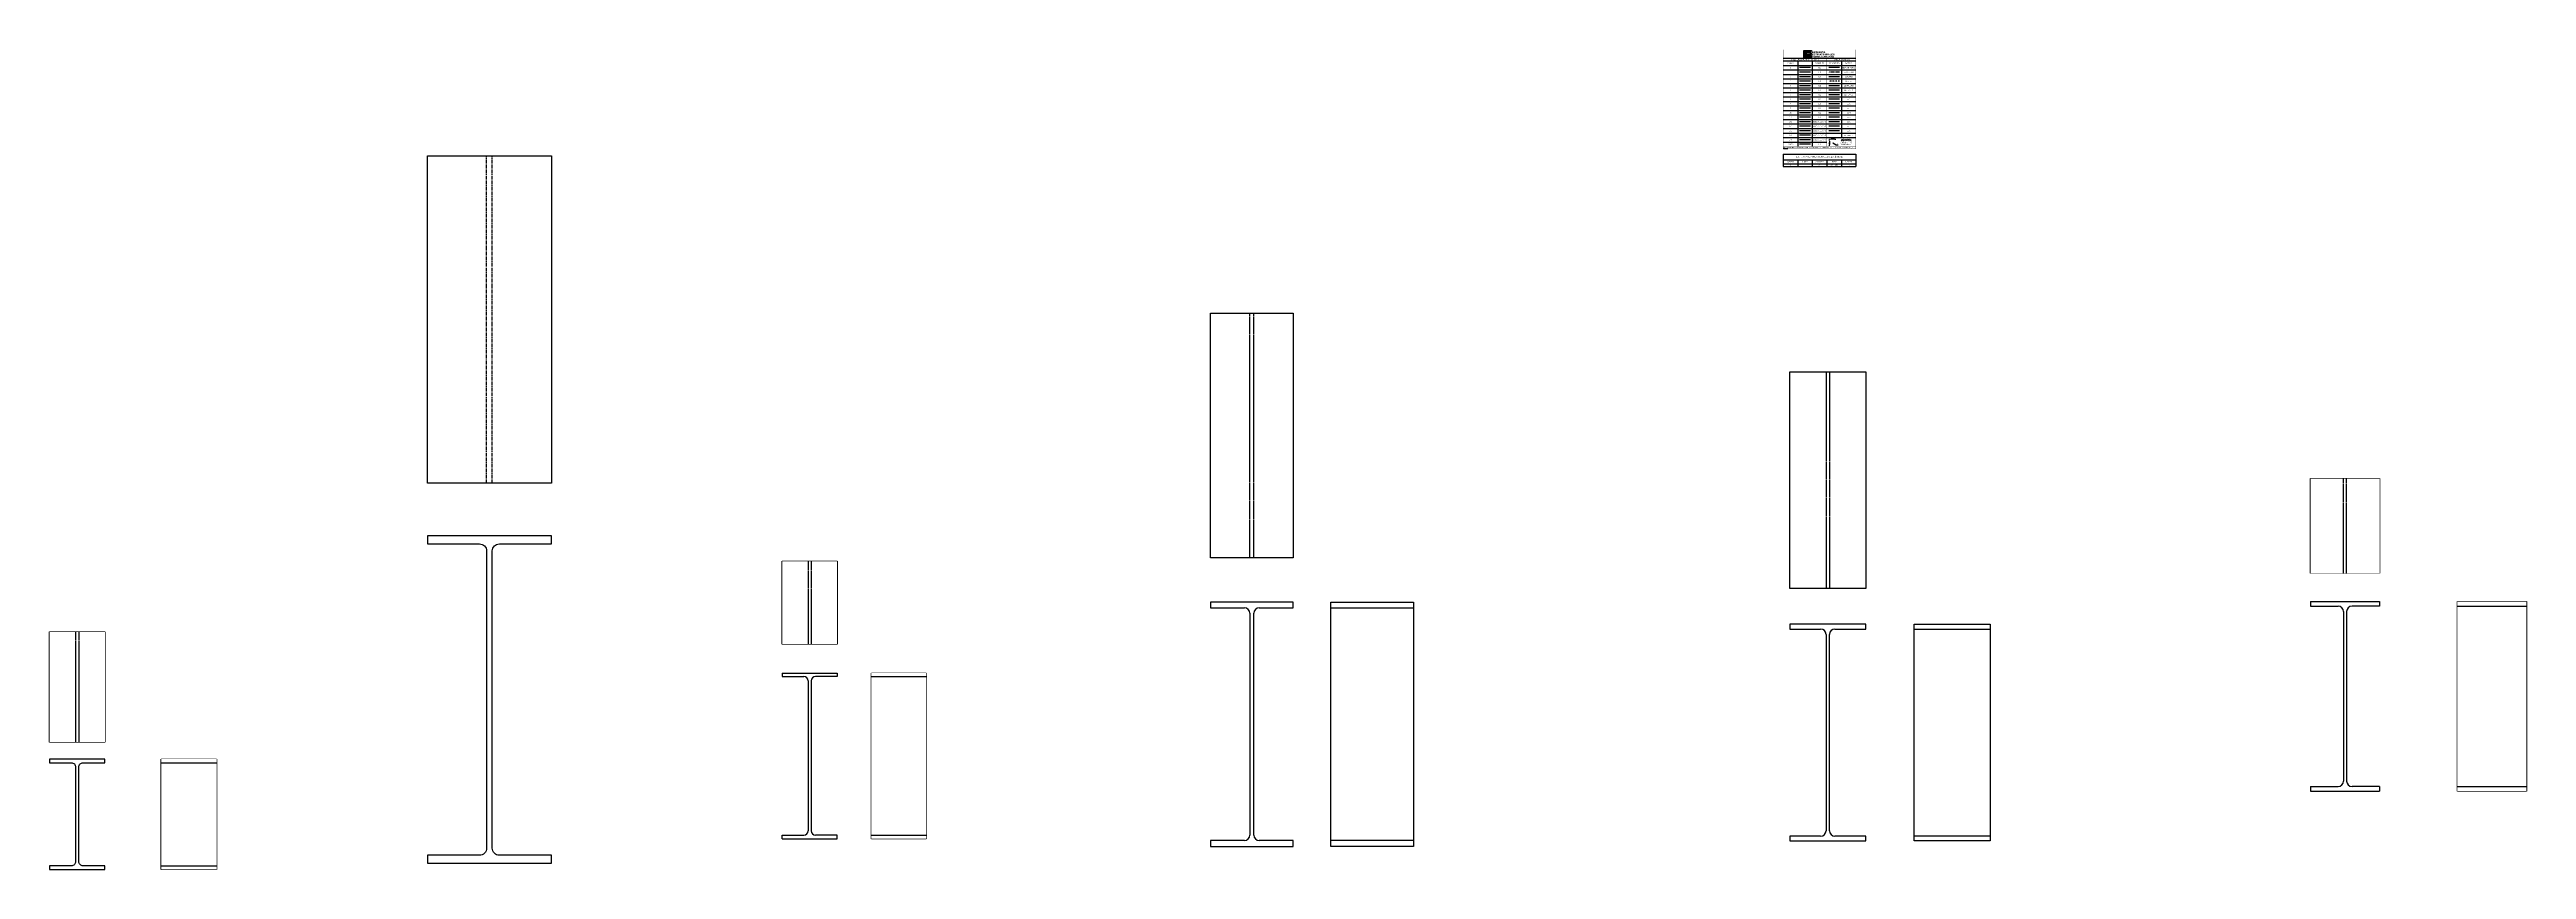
# Model space of a CAD drawing. Header units: millimetres. Extents: x 59135 to 3708801, y -250967 to 196121.
# Drawn here: x 3107117 to 3111679, y 193980 to 195489 of the extents above; entities that cross this region are included whole.
import ezdxf
from ezdxf.enums import TextEntityAlignment as Align

# ---------------------------------------------------------------- set-up
doc = ezdxf.new("R2010")
doc.units = ezdxf.units.MM
doc.header["$LTSCALE"] = 5
doc.set_wipeout_variables(frame=1)
doc.header["$PDMODE"] = 3
for name, pattern in [('CENTER', [2, 1.25, -0.25, 0.25, -0.25]), ('DASHDOT', [1, 0.5, -0.25, 0, -0.25]), ('HIDDEN', [0.375, 0.25, -0.125])]:
    doc.linetypes.add(name, pattern=pattern)
doc.layers.get('Defpoints').update_dxf_attribs({"color": 251})
for name, color, linetype in [('EE-1', 6, 'Continuous'), ('EE-2', 4, 'Continuous'), ('EE-3', 3, 'Continuous'), ('EE-4', 2, 'Continuous'), ('EE-5', 7, 'Continuous'), ('EE-6', 11, 'Continuous'), ('EE-7', 12, 'Continuous'), ('EE-8', 20, 'Continuous'), ('EE-ACHURADOS', 9, 'Continuous'), ('EE-CENTROS', 8, 'CENTER'), ('EE-COTAS', 1, 'Continuous'), ('EE-EJES', 8, 'DASHDOT'), ('EE-OCULTAS', 252, 'HIDDEN'), ('EE-OCULTO', 252, 'HIDDEN'), ('EE-TEXTO 1', 4, 'Continuous'), ('EE-TEXTO 2', 2, 'Continuous'), ('EE-W12x16', 150, 'Continuous'), ('EE-W14x22', 30, 'Continuous'), ('EE-W16x26', 211, 'Continuous'), ('EE-W18x35', 255, 'Continuous'), ('EE-W24x68', 80, 'Continuous'), ('EE-W8x13', 65, 'Continuous')]:
    doc.layers.add(name, color=color, linetype=linetype)
doc.styles.add('ARIAL EE', font='arial.ttf')
doc.dimstyles.new('EE 1_1', dxfattribs={"dimtxt": 2, "dimasz": 2, "dimexe": 1, "dimexo": 0.5, "dimgap": 0.5, "dimtad": 1, "dimdec": 0, "dimdsep": 46, "dimtxsty": 'ARIAL EE', "dimcen": 1.5, "dimclrd": 256, "dimclre": 256, "dimclrt": 2, "dimadec": 0, "dimazin": 0, "dimtfac": 1, "dimtdec": 0, "dimtmove": 0, "dimatfit": 0, "dimfxl": 1, "dimlwd": -1, "dimlwe": -1, "dimarcsym": 0})

# ---------------------------------------------------------------- blocks, each defined once
blk = doc.blocks.new('LOG_B')
h = blk.add_hatch(color=254)
h.paths.add_polyline_path([(0, 69), (0, 0), (26, 0), (26, 10, -0.31404), (7, 31), (17, 31, 0.361355), (34, 18), (72, 18), (72, 26), (29, 26, -0.192785), (25, 31), (72, 31), (72, 35, 0.414214), (55, 52), (34, 52, 0.361114), (17, 38), (7, 38, -0.313883), (26, 59), (26, 69)])
h.paths.add_polyline_path([(33, 43), (56, 43, -0.248305), (63, 38), (26, 38, -0.248305)], flags=16)
h.paths.add_polyline_path([(28, 69), (28, 59, -0.030205), (31, 60), (72, 60), (72, 69)], flags=17)
h.paths.add_polyline_path([(72, 0), (72, 10), (31, 10, -0.030205), (28, 10), (28, 0)], flags=17)
at = {"color": 254}
blk.add_lwpolyline([(17, 31), (7, 31, 0.31404), (26, 10), (26, 0), (0, 0), (0, 69), (26, 69), (26, 59, 0.313883), (7, 38), (17, 38, -0.361114), (34, 52), (55, 52, -0.414214), (72, 35), (72, 31), (25, 31, 0.192785), (29, 26), (72, 26), (72, 18), (34, 18, -0.361355)], format="xyb", close=True, dxfattribs=at)
for points in [[(32, 60, 0.031581), (28, 59), (28, 69), (72, 69), (72, 60), (31, 60)], [(32, 10, -0.031581), (28, 10), (28, 0), (72, 0), (72, 10), (31, 10)]]:
    blk.add_lwpolyline(points, format="xyb", dxfattribs=at)
blk = doc.blocks.new('LOG_F')
h = blk.add_hatch(color=154)
h.paths.add_polyline_path([(0, 69), (0, 0), (26, 0), (26, 10, -0.31404), (7, 31), (17, 31, 0.361355), (34, 18), (72, 18), (72, 26), (29, 26, -0.192785), (25, 31), (72, 31), (72, 35, 0.414214), (55, 52), (34, 52, 0.361114), (17, 38), (7, 38, -0.313883), (26, 59), (26, 69)])
h.paths.add_polyline_path([(33, 43), (56, 43, -0.248305), (63, 38), (26, 38, -0.248305)], flags=16)
h.paths.add_polyline_path([(28, 69), (28, 59, -0.030205), (31, 60), (72, 60), (72, 69)], flags=17)
h.paths.add_polyline_path([(72, 0), (72, 10), (31, 10, -0.030205), (28, 10), (28, 0)], flags=17)
at = {"color": 154}
blk.add_lwpolyline([(17, 31), (7, 31, 0.31404), (26, 10), (26, 0), (0, 0), (0, 69), (26, 69), (26, 59, 0.313883), (7, 38), (17, 38, -0.361114), (34, 52), (55, 52, -0.414214), (72, 35), (72, 31), (25, 31, 0.192785), (29, 26), (72, 26), (72, 18), (34, 18, -0.361355)], format="xyb", close=True, dxfattribs=at)
for points in [[(32, 60, 0.031581), (28, 59), (28, 69), (72, 69), (72, 60), (31, 60)], [(32, 10, -0.031581), (28, 10), (28, 0), (72, 0), (72, 10), (31, 10)]]:
    blk.add_lwpolyline(points, format="xyb", dxfattribs=at)
blk = doc.blocks.new('LOG EE')
for name, p in [('LOG_B', (-1, -1)), ('LOG_F', (0, 0))]:
    blk.add_blockref(name, p)
at = {"color": 254, "attachment_point": 7, "style": 'ARIAL EE'}
for s, insert, char_height, width in [('{\\fArial Black|b0|i0|c0|p34;\\T1.03;ESTUDIOS}', (78, 42), 15.45, 120.46), ('{\\fArial Black|b0|i0|c0|p34;\\T1.03;ESTRUCTURALES}', (78, 21), 15.45, 120.46), ('{\\fArial|b1|i0|c238|p34;\\T1.03;INGENIEROS CONSULTORES}', (81, 0), 10.5, 230.62)]:
    blk.add_mtext(s, dxfattribs=dict(at, insert=insert, char_height=char_height, width=width))
at = {"attachment_point": 7, "style": 'ARIAL EE'}
for s, insert, char_height, width in [('{\\fArial Black|b0|i0|c0|p34;\\T1.03;ESTUDIOS}', (80, 43), 15.45, 120.46), ('{\\fArial Black|b0|i0|c0|p34;\\T1.03;ESTRUCTURALES}', (79, 20), 15.45, 120.46), ('{\\fArial|b1|i0|c238|p34;\\T1.03;INGENIEROS CONSULTORES}', (82, 1), 10.5, 225.2)]:
    blk.add_mtext(s, dxfattribs=dict(at, insert=insert, char_height=char_height, width=width))
blk = doc.blocks.new('*D11')
at = {"layer": 'Defpoints', "color": 0, "linetype": 'Continuous', "transparency": 16777216}
for p in [(85, 6.2), (86.3, 16.2), (86.3, 6.2)]:
    blk.add_point(p, dxfattribs=at)
at = {"layer": 'EE-COTAS', "transparency": 16777216}
for p, q in [((85.8, 16.2), (84, 16.2)), ((85.8, 6.2), (84, 6.2)), ((85, 14.2), (85, 8.2))]:
    blk.add_line(p, q, dxfattribs=at)
at = {"layer": 'EE-COTAS', "linetype": 'Continuous', "transparency": 16777216}
for points in [[(84.6, 14.2), (85.3, 14.2), (85, 16.2)], [(84.6, 8.2), (85.3, 8.2), (85, 6.2)]]:
    blk.add_solid(points, dxfattribs=at)
at = {"layer": 'EE-COTAS', "color": 2, "linetype": 'Continuous', "transparency": 16777216, "insert": (83.4, 11.2), "char_height": 2, "attachment_point": 5, "rotation": 90, "style": 'ARIAL EE'}
blk.add_mtext('10', dxfattribs=at)
blk = doc.blocks.new('*D12')
at = {"layer": 'Defpoints', "color": 0, "linetype": 'Continuous', "transparency": 16777216}
for p in [(86.3, 17.5), (86.3, 16.2), (96.3, 16.2)]:
    blk.add_point(p, dxfattribs=at)
at = {"layer": 'EE-COTAS', "transparency": 16777216}
for p, q in [((86.3, 16.7), (86.3, 18.5)), ((94.3, 17.5), (88.3, 17.5)), ((96.3, 16.7), (96.3, 18.5))]:
    blk.add_line(p, q, dxfattribs=at)
at = {"layer": 'EE-COTAS', "linetype": 'Continuous', "transparency": 16777216}
for points in [[(88.3, 17.8), (88.3, 17.2), (86.3, 17.5)], [(94.3, 17.8), (94.3, 17.2), (96.3, 17.5)]]:
    blk.add_solid(points, dxfattribs=at)
at = {"layer": 'EE-COTAS', "color": 2, "linetype": 'Continuous', "transparency": 16777216, "insert": (91.3, 19), "char_height": 2, "attachment_point": 5, "style": 'ARIAL EE'}
blk.add_mtext('10', dxfattribs=at)
blk = doc.blocks.new('*T13')
at = {"layer": 'EE-COTAS', "color": 0, "lineweight": -2}
for p, q in [((0, 0), (26.8, 0)), ((0, 0), (0, -10)), ((26.8, 0), (53.6, 0)), ((53.6, 0), (80.4, 0)), ((80.4, 0), (107.2, 0)), ((107.2, 0), (134, 0)), ((134, 0), (134, -10)), ((0, -10), (26.8, -10)), ((0, -10), (0, -17.5)), ((0, -17.5), (26.8, -17.5)), ((0, -17.5), (0, -22.5)), ((0, -22.5), (26.8, -22.5)), ((26.8, -10), (53.6, -10)), ((26.8, -10), (26.8, -17.5)), ((26.8, -17.5), (53.6, -17.5)), ((26.8, -17.5), (26.8, -22.5)), ((26.8, -22.5), (53.6, -22.5)), ((53.6, -10), (80.4, -10)), ((53.6, -10), (53.6, -17.5)), ((53.6, -17.5), (80.4, -17.5)), ((53.6, -17.5), (53.6, -22.5)), ((53.6, -22.5), (80.4, -22.5)), ((80.4, -10), (107.2, -10)), ((80.4, -10), (80.4, -17.5)), ((80.4, -17.5), (107.2, -17.5)), ((80.4, -17.5), (80.4, -22.5)), ((80.4, -22.5), (107.2, -22.5)), ((107.2, -10), (134, -10)), ((107.2, -10), (107.2, -17.5)), ((107.2, -17.5), (134, -17.5)), ((107.2, -17.5), (107.2, -22.5)), ((107.2, -22.5), (134, -22.5)), ((134, -10), (134, -17.5)), ((134, -17.5), (134, -22.5))]:
    blk.add_line(p, q, dxfattribs=at)
at = {"layer": 'EE-COTAS', "color": 2, "width": 25.805, "attachment_point": 5, "style": 'ARIAL EE'}
for s, insert, char_height in [('COLOR', (13.4, -13.8), 2.5), ('1', (13.4, -20), 2), ('LINEA', (40.2, -13.8), 2.5), ('CALIBRE', (67, -13.8), 2.5), ('0.1', (67, -20), 2), ('CONTINUA', (93.8, -20), 2), ('TIPO', (93.8, -13.8), 2.5), ('LAYER', (120.6, -13.8), 2.5), ('EE-', (120.6, -20), 2)]:
    blk.add_mtext(s, dxfattribs=dict(at, insert=insert, char_height=char_height))
at = {"layer": 'EE-COTAS', "color": 4, "insert": (67, -5), "char_height": 3, "width": 133.026, "attachment_point": 5, "style": 'ARIAL EE'}
blk.add_mtext('ESTUDIOS ESTRUCTURALES (tipo de tabla)', dxfattribs=at)
blk = doc.blocks.new('*U1458')
blk.add_lwpolyline([(0, 174.5), (127, 174.5), (127, -174.5), (0, -174.5)], close=True)
blk.add_wipeout([(0, 174.5), (127, 174.5), (127, -174.5), (0, -174.5)])
for p, q in [((0, 166), (127, 166)), ((0, -166), (127, -166))]:
    blk.add_line(p, q)
blk = doc.blocks.new('*U1459')
blk.add_lwpolyline([(-63.5, 174.5), (63.5, 174.5), (63.5, 0), (-63.5, 0)], close=True)
blk.add_wipeout([(-63.5, 174.5), (63.5, 174.5), (63.5, 0), (-63.5, 0)])
at = {"layer": 'EE-OCULTAS'}
for p, q in [((-2.9, 0), (-2.9, 174.5)), ((2.9, 0), (2.9, 174.5))]:
    blk.add_line(p, q, dxfattribs=at)
blk = doc.blocks.new('W16x26PLANTA')
blk.add_wipeout([(-70, 399), (70, 399), (70, 0), (-70, 0)])
blk.add_lwpolyline([(-70, 399), (70, 399), (70, 0), (-70, 0)], close=True)
at = {"layer": 'EE-OCULTAS'}
for p, q in [((-3.2, 399), (-3.2, 0)), ((3.2, 399), (3.2, 0))]:
    blk.add_line(p, q, dxfattribs=at)
blk = doc.blocks.new('W16x26SECCION')
blk.add_wipeout([(0, 199.5), (140, 199.5), (140, -199.5), (0, -199.5)])
for points in [[(0, 199.5), (140, 199.5), (140, -199.5), (0, -199.5)], [(0, 190.7), (140, 190.7), (140, -190.7), (0, -190.7)]]:
    blk.add_lwpolyline(points, close=True)
blk = doc.blocks.new('W18x35PLANTA')
blk.add_wipeout([(-76, 450), (76, 450), (76, 0), (-76, 0)])
blk.add_lwpolyline([(-76, 450), (76, 450), (76, 0), (-76, 0)], close=True)
at = {"layer": 'EE-OCULTO'}
for p, q in [((-3.8, 0), (-3.8, 450)), ((3.8, 0), (3.8, 450))]:
    blk.add_line(p, q, dxfattribs=at)
blk = doc.blocks.new('W18x35SECCION')
blk.add_wipeout([(0, 225), (152, 225), (152, -225), (0, -225)])
for points in [[(0, 225), (152, 225), (152, -225), (0, -225)], [(0, 214.2), (152, 214.2), (152, -214.2), (0, -214.2)]]:
    blk.add_lwpolyline(points, close=True)
blk = doc.blocks.new('WF 24x68')
blk.add_lwpolyline([(114, 0), (114, 14.9), (18.25, 14.9, -0.4142136), (5.25, 27.9), (5.25, 575.1, -0.4142136), (18.25, 588.1), (114, 588.1), (114, 603), (-114, 603), (-114, 588.1), (-18.25, 588.1, -0.4142136), (-5.25, 575.1), (-5.25, 27.9, -0.4142136), (-18.25, 14.9), (-114, 14.9), (-114, 0)], format="xyb", close=True)
blk = doc.blocks.new('W 24x68 EN PLANTA')
blk.add_wipeout([(-114, 603), (114, 603), (114, 0), (-114, 0)]).dxf.layer = 'EE-W24x68'
at = {"layer": 'EE-CENTROS'}
for p, q in [((-5.25, 0), (-5.25, 603)), ((5.25, 0), (5.25, 603))]:
    blk.add_line(p, q, dxfattribs=at)
at = {"layer": 'EE-W24x68'}
blk.add_lwpolyline([(-114, 603), (114, 603), (114, 0), (-114, 0)], close=True, dxfattribs=at)
blk = doc.blocks.new('*U1454')
blk.add_wipeout([(0, 152.5), (101, 152.5), (101, -152.5), (0, -152.5)])
blk.add_lwpolyline([(0, 152.5), (101, 152.5), (101, -152.5), (0, -152.5)], close=True)
blk.add_wipeout([(0, 152.5), (101, 152.5), (101, -152.5), (0, -152.5)])
for p, q in [((0, 145.8), (101, 145.8)), ((0, -145.8), (101, -145.8))]:
    blk.add_line(p, q)
blk = doc.blocks.new('*U1455')
blk.add_wipeout([(-50.5, 0), (50.5, 0), (50.5, -152.5), (-50.5, -152.5)])
blk.add_lwpolyline([(-50.5, 0), (50.5, 0), (50.5, -152.5), (-50.5, -152.5)], close=True)
blk.add_wipeout([(-50.5, 0), (50.5, 0), (50.5, -152.5), (-50.5, -152.5)])
at = {"layer": 'EE-OCULTAS'}
for p, q in [((-2.8, 0), (-2.8, -152.5)), ((2.8, 0), (2.8, -152.5))]:
    blk.add_line(p, q, dxfattribs=at)
blk = doc.blocks.new('*U1456')
blk.add_lwpolyline([(0, 101.5), (102, 101.5), (102, -101.5), (0, -101.5)], close=True)
blk.add_wipeout([(0, 101.5), (102, 101.5), (102, -101.5), (0, -101.5)])
for p, q in [((0, 95), (102, 95)), ((0, -95), (102, -95))]:
    blk.add_line(p, q)
blk = doc.blocks.new('*U1457')
blk.add_lwpolyline([(-51, 203), (51, 203), (51, 0), (-51, 0)], close=True)
blk.add_wipeout([(-51, 203), (51, 203), (51, 0), (-51, 0)])
at = {"layer": 'EE-OCULTAS'}
for p, q in [((-2.9, 203), (-2.9, 0)), ((2.9, 203), (2.9, 0))]:
    blk.add_line(p, q, dxfattribs=at)
blk = doc.blocks.new('TEMPLATE EE')
for p, q in [((0, 161.8), (134, 161.8)), ((0, 153.5), (134, 153.5)), ((0, 145.3), (134, 145.3)), ((0, 137), (134, 137)), ((26.8, 161.8), (26.8, 4.1)), ((53.6, 161.8), (53.6, 4.1)), ((107.2, 161.8), (107.2, 20.8)), ((0, 128.7), (134, 128.7)), ((0, 120.4), (134, 120.4)), ((0, 112.1), (134, 112.1)), ((0, 103.8), (134, 103.8)), ((0, 95.5), (134, 95.5)), ((0, 87.2), (134, 87.2)), ((0, 78.9), (134, 78.9)), ((0, 70.6), (134, 70.6)), ((0, 62.3), (134, 62.3)), ((0, 54), (134, 54)), ((0, 45.7), (80.4, 45.7)), ((80.4, 45.7), (134, 45.7)), ((0, 37.4), (80.4, 37.4)), ((0, 29.1), (80.4, 29.1)), ((0, 20.8), (80.4, 20.8)), ((0, 12.5), (80.4, 12.5)), ((50.3, 8.4), (30.2, 8.4)), ((80.4, 37.4), (134, 37.4)), ((80.4, 29.1), (134, 29.1)), ((80.4, 20.8), (134, 20.8))]:
    blk.add_line(p, q)
at = {"color": 1}
blk.add_line((50.3, 149.4), (30.2, 149.4), dxfattribs=at)
at = {"color": 2}
blk.add_line((50.3, 141.1), (30.2, 141.1), dxfattribs=at)
at = {"color": 3}
blk.add_line((50.3, 132.8), (30.2, 132.8), dxfattribs=at)
at = {"color": 4}
blk.add_line((50.3, 124.5), (30.2, 124.5), dxfattribs=at)
at = {"color": 5}
blk.add_line((50.3, 116.2), (30.2, 116.2), dxfattribs=at)
at = {"color": 6}
blk.add_line((50.3, 107.9), (30.2, 107.9), dxfattribs=at)
at = {"color": 7}
blk.add_line((50.3, 99.6), (30.2, 99.6), dxfattribs=at)
at = {"color": 8}
blk.add_line((50.3, 91.3), (30.2, 91.3), dxfattribs=at)
at = {"color": 9}
blk.add_line((50.3, 83), (30.2, 83), dxfattribs=at)
at = {"color": 11}
blk.add_line((50.3, 74.8), (30.2, 74.8), dxfattribs=at)
at = {"color": 12}
blk.add_line((50.3, 66.5), (30.2, 66.5), dxfattribs=at)
at = {"color": 20}
blk.add_line((50.3, 58.2), (30.2, 58.2), dxfattribs=at)
at = {"color": 250}
blk.add_line((50.3, 49.9), (30.2, 49.9), dxfattribs=at)
at = {"color": 251}
blk.add_line((50.3, 41.6), (30.2, 41.6), dxfattribs=at)
at = {"color": 252}
blk.add_line((50.3, 33.3), (30.2, 33.3), dxfattribs=at)
at = {"color": 253}
blk.add_line((50.3, 25), (30.2, 25), dxfattribs=at)
at = {"color": 254}
blk.add_line((50.3, 16.7), (30.2, 16.7), dxfattribs=at)
at = {"layer": 'EE-1'}
blk.add_line((103.9, 91.3), (83.8, 91.3), dxfattribs=at)
at = {"layer": 'EE-2'}
blk.add_line((103.9, 83), (83.8, 83), dxfattribs=at)
at = {"layer": 'EE-3'}
blk.add_line((103.9, 74.8), (83.8, 74.8), dxfattribs=at)
at = {"layer": 'EE-4'}
blk.add_line((103.9, 66.5), (83.8, 66.5), dxfattribs=at)
at = {"layer": 'EE-5'}
for p, q in [((0, 166.8), (134, 166.8)), ((103.9, 58.2), (83.8, 58.2))]:
    blk.add_line(p, q, dxfattribs=at)
at = {"layer": 'EE-5', "const_width": 0.5}
blk.add_lwpolyline([(0, 166.8), (134, 166.8), (134, 182.5), (0, 182.5)], close=True, dxfattribs=at)
at = {"layer": 'EE-5', "linetype": 'Continuous', "const_width": 0.5}
for points in [[(0, 166.8), (80.4, 166.8), (80.4, 4.1), (0, 4.1)], [(80.4, 4.1), (134, 4.1), (134, 166.8), (80.4, 166.8)], [(0, 4.1), (134, 4.1), (134, 0), (0, 0)]]:
    blk.add_lwpolyline(points, close=True, dxfattribs=at)
at = {"layer": 'EE-6'}
blk.add_line((103.9, 49.9), (83.8, 49.9), dxfattribs=at)
at = {"layer": 'EE-7'}
blk.add_line((103.9, 41.6), (83.8, 41.6), dxfattribs=at)
at = {"layer": 'EE-8'}
blk.add_line((103.9, 33.3), (83.8, 33.3), dxfattribs=at)
at = {"layer": 'EE-ACHURADOS'}
blk.add_line((103.9, 149.4), (83.8, 149.4), dxfattribs=at)
at = {"layer": 'EE-CENTROS'}
blk.add_line((103.9, 141.1), (83.8, 141.1), dxfattribs=at)
at = {"layer": 'EE-COTAS'}
blk.add_line((103.9, 132.8), (83.8, 132.8), dxfattribs=at)
at = {"layer": 'EE-EJES'}
blk.add_line((103.9, 124.5), (83.8, 124.5), dxfattribs=at)
at = {"layer": 'EE-OCULTAS'}
blk.add_line((103.9, 116.2), (83.8, 116.2), dxfattribs=at)
at = {"layer": 'EE-TEXTO 1'}
blk.add_line((103.9, 107.9), (83.8, 107.9), dxfattribs=at)
at = {"layer": 'EE-TEXTO 2'}
blk.add_line((103.9, 99.6), (83.8, 99.6), dxfattribs=at)
at = {"xscale": 0.1864077669902997, "yscale": 0.1864077669902997, "zscale": 0.1864077669902997}
blk.add_blockref('LOG EE', (38.4, 168.4), dxfattribs=at)
blk.add_blockref('*T13', (0, -10))
at = {"style": 'ARIAL EE'}
for s, height, p in [('COLOR', 2.5, (13.4, 158.2)), ('1', 2, (13.4, 149.4)), ('2', 2, (13.4, 141.1)), ('CALIBRE', 2.5, (67.1, 158.2)), ('0.10', 2, (67.1, 149.4)), ('0.25', 2, (67.1, 141.1)), ('TIPO LINEA', 2.5, (93.8, 158.2)), ('EE-ACHURADOS', 2, (120.7, 149.4)), ('EE-CENTROS', 2, (120.7, 141.1)), ('LAYER', 2.5, (120.6, 158.2)), ('3', 2, (13.4, 132.8)), ('4', 2, (13.4, 124.5)), ('5', 2, (13.5, 116.2)), ('8', 2, (13.5, 91.3)), ('6', 2, (13.5, 107.9)), ('7', 2, (13.5, 99.6)), ('0.30', 2, (67.1, 132.8)), ('0.35', 2, (67.1, 124.5)), ('0.25', 2, (67.1, 116.2)), ('0.50', 2, (67.1, 107.9)), ('0.20', 2, (67.1, 99.6)), ('0.10', 2, (67.1, 91.3)), ('EE-OCULTAS', 2, (120.7, 116.2)), ('EE-TEXTO 1', 2, (120.7, 107.9)), ('EE-TEXTO 2', 2, (120.7, 99.6)), ('EE-COTAS', 2, (120.7, 132.8)), ('EE-EJES', 2, (120.7, 124.5)), ('EE-1', 2, (120.7, 91.3)), ('250', 2, (13.5, 49.9)), ('11', 2, (13.5, 74.8)), ('12', 2, (13.5, 66.5)), ('20', 2, (13.5, 58.2)), ('9', 2, (13.5, 83)), ('ESCALA DE GRIS', 2, (67.1, 49.9)), ('0.05', 2, (67.1, 83)), ('0.15', 2, (67.1, 74.8)), ('0.20', 2, (67.1, 66.5)), ('0.30', 2, (67.1, 58.2)), ('EE-2', 2, (120.7, 83)), ('EE-3', 2, (120.7, 74.8)), ('EE-4', 2, (120.7, 66.5)), ('EE-5', 2, (120.7, 58.2)), ('EE-6', 2, (120.7, 49.9)), ('DEMÁS', 2, (13.5, 8.4)), ('251', 2, (13.5, 41.6)), ('252', 2, (13.5, 33.3)), ('253', 2, (13.5, 25)), ('254', 2, (13.5, 16.7)), ('ESCALA DE GRIS', 2, (67.1, 41.6)), ('ESCALA DE GRIS', 2, (67.1, 33.3)), ('ESCALA DE GRIS', 2, (67.1, 25)), ('ESCALA DE GRIS', 2, (67.1, 16.7)), ('0.25', 2, (67.1, 8.4)), ('EE-VPORTS', 2, (120.7, 24.6)), ('EE-7', 2, (120.7, 41.6)), ('EE-8', 2, (120.7, 33.3))]:
    blk.add_text(s, height=height, dxfattribs=at).set_placement(p, align=Align.MIDDLE_CENTER)
at = {"layer": 'EE-COTAS', "color": 2, "insert": (99.3, 8.1), "char_height": 2, "attachment_point": 7, "style": 'ARIAL EE'}
blk.add_mtext('A', dxfattribs=at)
at = {"layer": 'EE-TEXTO 1', "style": 'ARIAL EE'}
for s, p in [('PUNTAS PARA PLOTTER', (40.2, 164.3)), ('TABLA LAYERS', (107.2, 164.3))]:
    blk.add_text(s, height=3, dxfattribs=at).set_placement(p, align=Align.MIDDLE_CENTER)
at = {"layer": 'EE-TEXTO 2', "style": 'ARIAL EE'}
blk.add_text('%%UNOTA%%U EJEMPLO PARA NOMBRAR LAS CAPAS DE ELEMENTOS: EE L2_1-2x3-16, EE W12x14, etc..', height=2, dxfattribs=at).set_placement((65.2, 2.2), align=Align.MIDDLE_CENTER)
at = {"layer": 'EE-TEXTO 2', "insert": (115.9, 12.8), "char_height": 2, "attachment_point": 5, "style": 'ARIAL EE'}
blk.add_mtext('{\\LTEXTO ARIAL  \\P}TITULOS H=3.5\\PNOMBRES H=2.0\\PITEMS H=3.0', dxfattribs=at)
at = {"layer": 'EE-COTAS', "linetype": 'Continuous'}
dim = blk.add_linear_dim(base=(85, 6.2), p1=(86.3, 16.2), p2=(86.3, 6.2), angle=90, dimstyle='EE 1_1', override={"dimtxsty": 'ARIAL EE'}, dxfattribs=at)
dim.commit()
dim.dimension.update_dxf_attribs({"geometry": '*D11', "text_midpoint": (85, 11.2), "dimtype": 128})
dim = blk.add_linear_dim(base=(86.3, 17.5), p1=(96.3, 16.2), p2=(86.3, 16.2), dimstyle='EE 1_1', override={"dimtxsty": 'ARIAL EE'}, dxfattribs=at)
dim.commit()
dim.dimension.update_dxf_attribs({"geometry": '*D12', "text_midpoint": (91.3, 17.5), "dimtype": 128})
at = {"layer": 'EE-COTAS', "annotation_type": 0, "has_hookline": 1, "hookline_direction": 0, "text_width": 1.87}
blk.add_leader([(91.3, 11.2), (97.8, 7.6), (98.8, 7.6)], dimstyle='EE 1_1', override={"dimasz": 1, "dimgap": 0.5, "dimtad": 1, "dimldrblk": 'DOT'}, dxfattribs=at)

msp = doc.modelspace()

# ---------------------------------------------------------------- linework, layer by layer
at = {"layer": 'EE-W12x16'}
for p, q in [((3108466.5, 194341.6), (3108567.5, 194341.6)), ((3108466.5, 194341.6), (3108466.5, 194334.9)), ((3108466.5, 194334.9), (3108506.2, 194334.9)), ((3108514.2, 194326.9), (3108514.2, 194051.3)), ((3108519.8, 194326.9), (3108519.8, 194051.3)), ((3108567.5, 194334.9), (3108527.8, 194334.9)), ((3108567.5, 194341.6), (3108567.5, 194334.9)), ((3108466.5, 194036.6), (3108466.5, 194043.3)), ((3108466.5, 194043.3), (3108506.2, 194043.3)), ((3108567.5, 194043.3), (3108527.8, 194043.3)), ((3108567.5, 194036.6), (3108567.5, 194043.3)), ((3108466.5, 194036.6), (3108567.5, 194036.6))]:
    msp.add_line(p, q, dxfattribs=at)
for centre, start, end in [((3108506.2, 194326.9), 0, 90), ((3108527.8, 194326.9), 90, 180), ((3108506.2, 194051.3), 270, 0), ((3108527.8, 194051.3), 180, 270)]:
    msp.add_arc(centre, 8, start, end, dxfattribs=at)
at = {"layer": 'EE-W14x22'}
for p, q in [((3111281.6, 194473.2), (3111408.6, 194473.2)), ((3111281.6, 194473.2), (3111281.6, 194464.7)), ((3111281.6, 194464.7), (3111332.2, 194464.7)), ((3111342.2, 194454.7), (3111342.2, 194142.7)), ((3111348, 194454.7), (3111348, 194142.7)), ((3111408.6, 194464.7), (3111358, 194464.7)), ((3111408.6, 194473.2), (3111408.6, 194464.7)), ((3111281.6, 194132.7), (3111281.6, 194124.2)), ((3111281.6, 194132.7), (3111332.2, 194132.7)), ((3111408.6, 194132.7), (3111358, 194132.7)), ((3111408.6, 194132.7), (3111408.6, 194124.2)), ((3111281.6, 194124.2), (3111408.6, 194124.2))]:
    msp.add_line(p, q, dxfattribs=at)
for centre, start, end in [((3111332.2, 194454.7), 0, 90), ((3111358, 194454.7), 90, 180), ((3111332.2, 194142.7), 270, 0), ((3111358, 194142.7), 180, 270)]:
    msp.add_arc(centre, 10, start, end, dxfattribs=at)
at = {"layer": 'EE-W16x26'}
for p, q in [((3110462.3, 194431.4), (3110322.3, 194431.4)), ((3110322.3, 194431.4), (3110322.3, 194422.6)), ((3110322.3, 194422.6), (3110379.1, 194422.6)), ((3110389.1, 194412.6), (3110389.1, 194051.2)), ((3110395.5, 194051.2), (3110395.5, 194412.6)), ((3110405.5, 194422.6), (3110462.3, 194422.6)), ((3110462.3, 194422.6), (3110462.3, 194431.4)), ((3110379.1, 194041.2), (3110322.3, 194041.2)), ((3110322.3, 194041.2), (3110322.3, 194032.4)), ((3110462.3, 194041.2), (3110405.5, 194041.2)), ((3110462.3, 194032.4), (3110462.3, 194041.2)), ((3110322.3, 194032.4), (3110462.3, 194032.4))]:
    msp.add_line(p, q, dxfattribs=at)
for centre, start, end in [((3110379.1, 194412.6), 0, 90), ((3110405.5, 194412.6), 90, 180), ((3110379.1, 194051.2), 270, 0), ((3110405.5, 194051.2), 180, 270)]:
    msp.add_arc(centre, 10, start, end, dxfattribs=at)
at = {"layer": 'EE-W18x35'}
for p, q in [((3109407.4, 194472.3), (3109255.4, 194472.3)), ((3109255.4, 194472.3), (3109255.4, 194461.5)), ((3109255.4, 194461.5), (3109317.6, 194461.5)), ((3109327.6, 194451.5), (3109327.6, 194043.1)), ((3109335.2, 194043.1), (3109335.2, 194451.5)), ((3109345.2, 194461.5), (3109407.4, 194461.5)), ((3109407.4, 194461.5), (3109407.4, 194472.3)), ((3109317.6, 194033.1), (3109255.4, 194033.1)), ((3109255.4, 194033.1), (3109255.4, 194022.3)), ((3109255.4, 194022.3), (3109407.4, 194022.3)), ((3109407.4, 194033.1), (3109345.2, 194033.1)), ((3109407.4, 194022.3), (3109407.4, 194033.1))]:
    msp.add_line(p, q, dxfattribs=at)
for centre, start, end in [((3109317.6, 194451.5), 0, 90), ((3109345.2, 194451.5), 90, 180), ((3109317.6, 194043.1), 270, 0), ((3109345.2, 194043.1), 180, 270)]:
    msp.add_arc(centre, 10, start, end, dxfattribs=at)
at = {"layer": 'EE-W8x13'}
msp.add_lwpolyline([(3107156.9, 194176.5, -0.414214), (3107164.9, 194168.5), (3107164.9, 193994.5, -0.414214), (3107156.9, 193986.5), (3107116.8, 193986.5), (3107116.8, 193980), (3107218.8, 193980), (3107218.8, 193986.5), (3107178.7, 193986.5, -0.414214), (3107170.7, 193994.5), (3107170.7, 194168.5, -0.414214), (3107178.7, 194176.5), (3107218.8, 194176.5), (3107218.8, 194183), (3107116.8, 194183), (3107116.8, 194176.5)], format="xyb", close=True, dxfattribs=at)

# ---------------------------------------------------------------- block references
msp.add_blockref('TEMPLATE EE', (3110310.2, 195306.7))
at = {"layer": 'EE-W12x16'}
for name, p in [('*U1455', (3108517, 194547.5)), ('*U1454', (3108630.7, 194189.1))]:
    msp.add_blockref(name, p, dxfattribs=at)
at = {"layer": 'EE-W14x22'}
for name, p in [('*U1459', (3111345.1, 194525.2)), ('*U1458', (3111552.2, 194298.7))]:
    msp.add_blockref(name, p, dxfattribs=at)
at = {"layer": 'EE-W16x26'}
for name, p in [('W16x26PLANTA', (3110392.3, 194497.3)), ('W16x26SECCION', (3110551.5, 194231.9))]:
    msp.add_blockref(name, p, dxfattribs=at)
at = {"layer": 'EE-W18x35'}
for name, p in [('W18x35PLANTA', (3109331.4, 194553.9)), ('W18x35SECCION', (3109477.2, 194247.3))]:
    msp.add_blockref(name, p, dxfattribs=at)
at = {"layer": 'EE-W24x68'}
for name, p in [('W 24x68 EN PLANTA', (3107927.1, 194691)), ('WF 24x68', (3107927.1, 193991.2))]:
    msp.add_blockref(name, p, dxfattribs=at)
at = {"layer": 'EE-W8x13'}
for name, p in [('*U1457', (3107167.8, 194214.4)), ('*U1456', (3107322.6, 194081.5))]:
    msp.add_blockref(name, p, dxfattribs=at)

doc.saveas('drawing.dxf')
